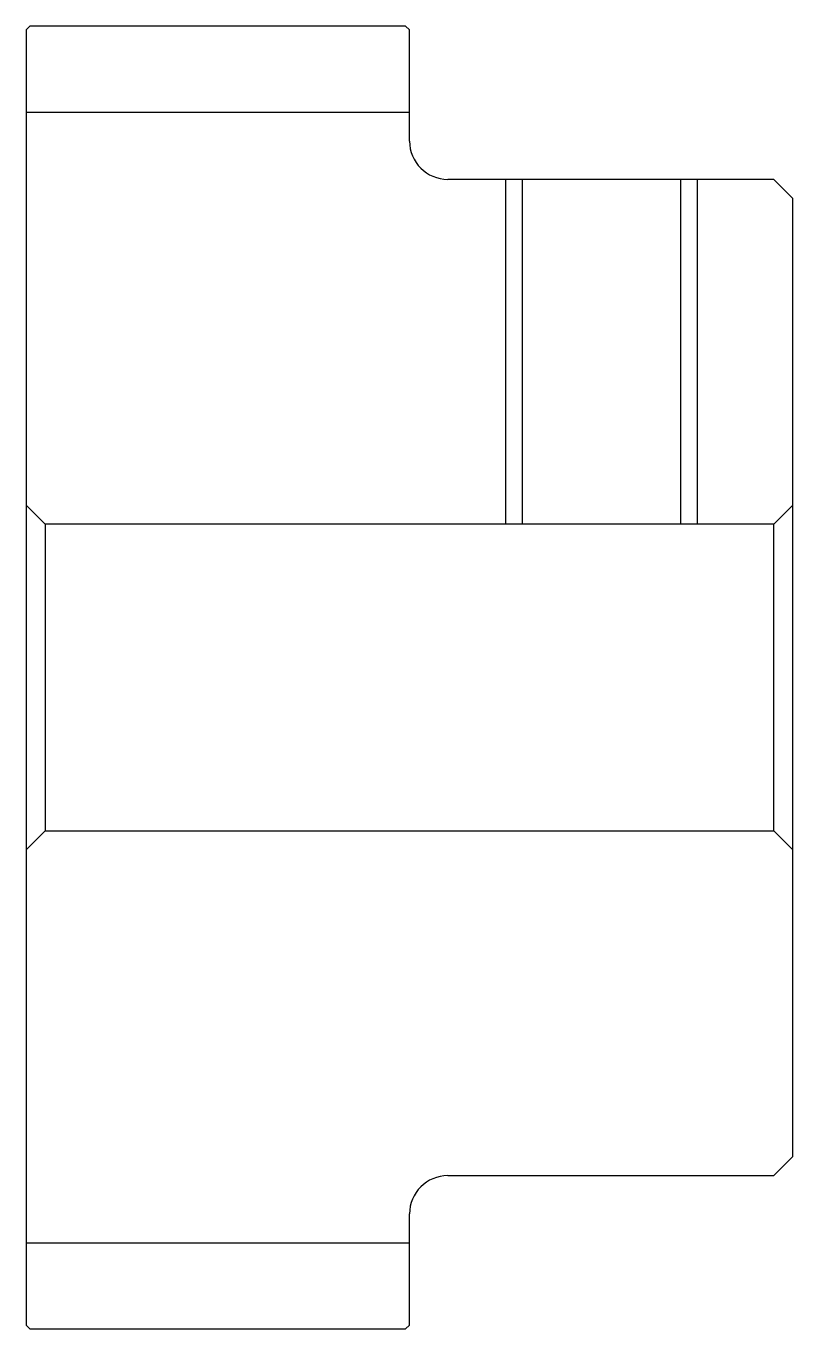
# Model space of a CAD drawing. Header units: metres. Extents: x 81 to 205, y 64 to 98.
# Drawn here: x 81 to 101, y 64.5 to 98.5 of the extents above.
import ezdxf

# ---------------------------------------------------------------- set-up
doc = ezdxf.new("R2010")
doc.units = ezdxf.units.M

msp = doc.modelspace()

# ---------------------------------------------------------------- linework, layer by layer
at = {"color": 4}
for p, q in [((81, 96.25), (91, 96.25)), ((100.5, 85.5), (101, 86)), ((81.5, 85.5), (81.5, 77.5)), ((100.5, 77.5), (101, 77)), ((81, 66.75), (91, 66.75))]:
    msp.add_line(p, q, dxfattribs=at)
for points in [[(91, 95.5), (91, 98.400002), (90.900002, 98.5), (81.099998, 98.5), (81, 98.400002), (81, 77)], [(92, 68.5), (100.5, 68.5), (101, 69), (101, 94), (100.5, 94.5), (92, 94.5)], [(93.5, 94.5), (93.5, 85.5)], [(93.934998, 94.5), (93.934998, 85.5)], [(98.065002, 94.5), (98.065002, 85.5)], [(98.5, 94.5), (98.5, 85.5)], [(81, 77), (81.5, 77.5), (100.5, 77.5), (100.5, 85.5), (81.5, 85.5), (81, 86)], [(81, 77), (81, 64.599998), (81.099998, 64.5), (90.900002, 64.5), (91, 64.599998), (91, 67.5)]]:
    msp.add_lwpolyline(points, dxfattribs=at)
for centre, start, end in [((92, 95.5), 180, 270), ((92, 67.5), 90, 180)]:
    msp.add_arc(centre, 1, start, end, dxfattribs=at)

doc.saveas('drawing.dxf')
